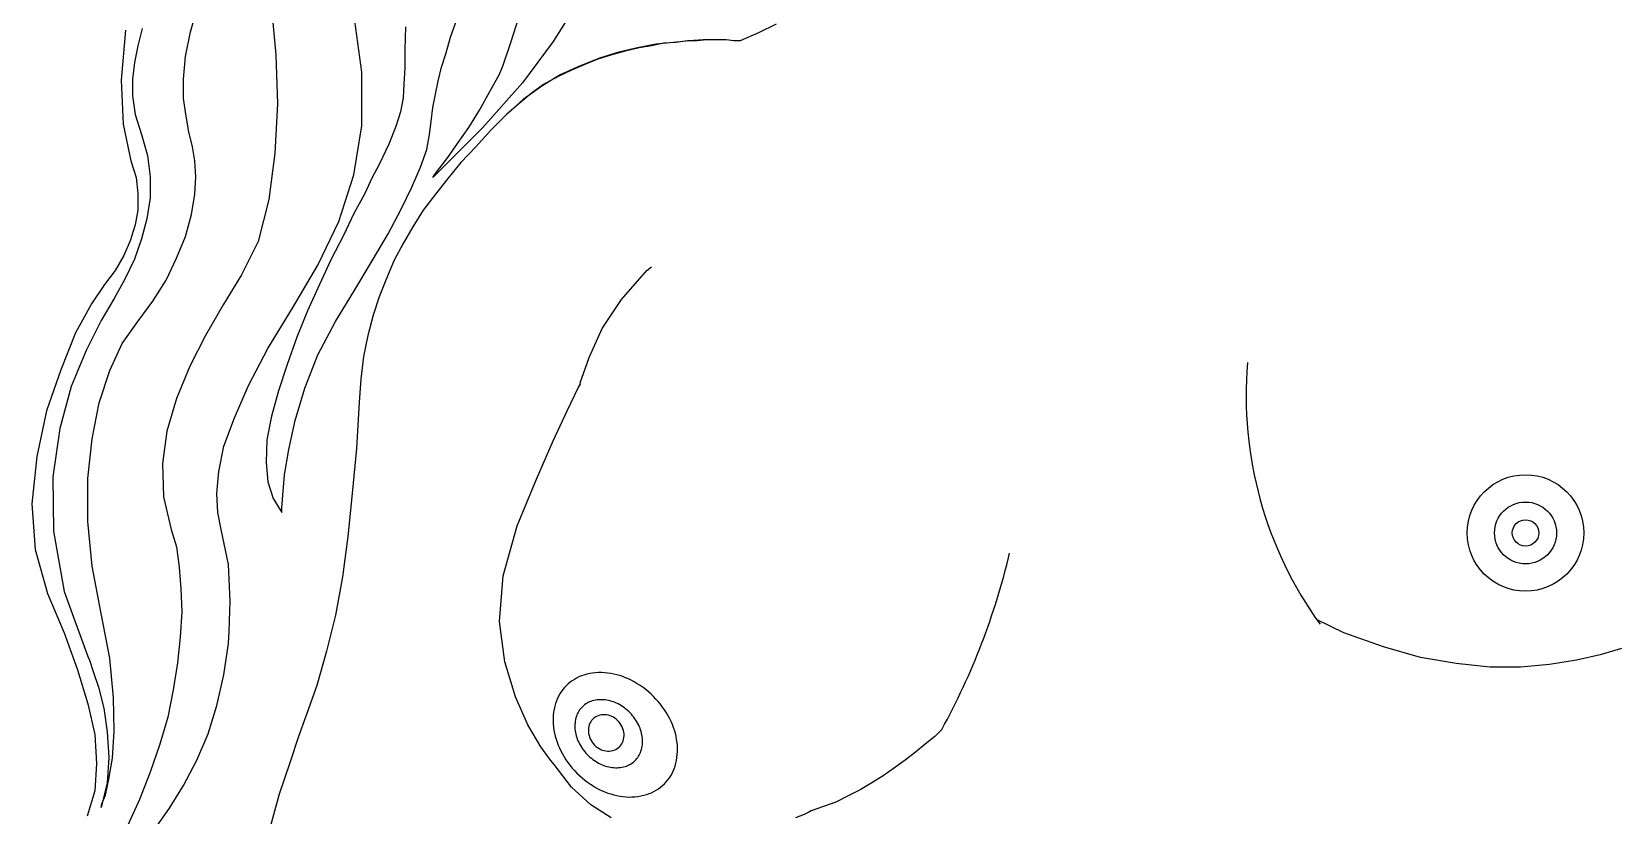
# Model space of a CAD drawing. Extents: x 136.15 to 137.16, y 57.96 to 59.7.
# Drawn here: x 136.4935 to 136.812, y 59.1778 to 59.3354 of the extents above; entities that cross this region are included whole.
import ezdxf

# ---------------------------------------------------------------- set-up
doc = ezdxf.new("R2010")
doc.units = 0
doc.layers.get('0').update_dxf_attribs({"linetype": 'CONTINUOUS'})

msp = doc.modelspace()

# ---------------------------------------------------------------- linework, layer by layer
at = {"linetype": 'CONTINUOUS'}
for points in [[(136.5156854378216, 59.33604743819666), (136.5148039191095, 59.332514422256), (136.5140959277029, 59.32916881580533), (136.5137419319996, 59.32581626826243), (136.5137419319996, 59.32246372071953), (136.5142694550084, 59.31875717747334), (136.5155049694238, 59.31470357961609), (136.5167404838392, 59.31046951336108), (136.517268006848, 59.30623544710608), (136.517268006848, 59.30200138085107), (136.5165669565337, 59.29777425568828), (136.5155049694238, 59.29371371673881), (136.5140959277029, 59.28966011888156), (136.5121524218809, 59.28559957993208), (136.5100423298456, 59.28171950938036), (136.5073908326171, 59.27731191581982), (136.5043922807775, 59.2713148121406), (136.5013937289379, 59.26408219404598), (136.4991031685049, 59.25562100262818), (136.4976941267839, 59.24591735570277), (136.4978676540894, 59.23498513545419), (136.499984687217, 59.22281045969799), (136.5047462764808, 59.2097612063219), (136.5051002721841, 59.20905321491533), (136.5058082635906, 59.20676265448229), (136.5068633096083, 59.20359057533715), (136.5079252967182, 59.19935650908214), (136.5086263470325, 59.19459491981831), (136.5089803427358, 59.18947933485119), (136.5086263470325, 59.18436374988408), (136.5073908326171, 59.1794216922225), (136.5075713010148, 59.18012968362907), (136.5082723513292, 59.18189272105329), (136.5089803427358, 59.18507174129066), (136.5096883341424, 59.18929886645344), (136.5100423298456, 59.19476844712384), (136.5098618614479, 59.20147354220964), (136.5091538700413, 59.20940721061861), (136.5073908326171, 59.21840286613745), (136.5056277951929, 59.2279260446651), (136.5047462764808, 59.23692170018394), (136.5047462764808, 59.24556335999949), (136.5056277951929, 59.25350396950068), (136.5070437780061, 59.2607365875953), (136.5091538700413, 59.26726121428334), (136.5116248988721, 59.27272385386153), (136.5148039191095, 59.27713838851429), (136.5178024709491, 59.28119198637154), (136.5204470270854, 59.28542605262655), (136.5225640602129, 59.28983364618709), (136.5243270976371, 59.29424123974763), (136.5255626120525, 59.29865577440039), (136.5262636623669, 59.30270937225765), (136.5264441307646, 59.30623544710608), (136.5262636623669, 59.30941446734344), (136.5257361393581, 59.3122325507853), (136.5250281479515, 59.31523110262491), (136.5245006249427, 59.31841012286228), (136.5239731019338, 59.32193619771071), (136.5239731019338, 59.32581626826243), (136.5243270976371, 59.3303973891285), (136.5253821436548, 59.33533944679009), (136.5269716537735, 59.34098255476602)], [(136.5416104172682, 59.34010103605392), (136.5424919359803, 59.33075138483179), (136.5428459316836, 59.32087421060085), (136.5423184086748, 59.3109970363699), (136.5410828942594, 59.30165432624), (136.5389658611319, 59.29318619372999), (136.535613313589, 59.28648109864419), (136.5319067703428, 59.28048399496497), (136.5283806954944, 59.27431336398021), (136.5252086163492, 59.26814273299545), (136.5225640602129, 59.26161810630741), (136.5206205543909, 59.25508653852715), (136.5197390356788, 59.2485619118391), (136.5199125629844, 59.24186375784552), (136.5215020731031, 59.23533219006526), (136.5225640602129, 59.23180611521683), (136.5230915832217, 59.22775251735957), (136.523445578925, 59.22334492379903), (136.5236191062306, 59.21875686184074), (136.5232651105273, 59.21364127687362), (136.5227375875185, 59.2085256919065), (136.5218560688064, 59.2030561112361), (136.5208010227887, 59.19759347165792), (136.51921151267, 59.19212389098752), (136.517268006848, 59.18648078301158), (136.5151509737206, 59.18101120234118), (136.512686885982, 59.17572209006853)], [(136.6028100273836, 59.34062855906274), (136.5982289065176, 59.33339594096812), (136.5920513344406, 59.32510827685586), (136.5841176660316, 59.31611262133702), (136.5740600234029, 59.30606191980054), (136.5744140191062, 59.30658944280936), (136.5754760062161, 59.30799848453029), (136.5770585752425, 59.3101155176578), (136.5790020810645, 59.31294054219187), (136.5812926414975, 59.31611262133702), (136.583409674625, 59.31963869618545), (136.5855267077525, 59.32334523943164), (136.5874702135745, 59.32687131428007)], [(136.5181495255601, 59.17501409866195), (136.5211480773998, 59.17924816491696), (136.5239731019338, 59.18383622687526), (136.5266176580702, 59.18895181184237), (136.5289082185032, 59.19424092411502), (136.5306712559274, 59.19988403209096), (136.5320872387406, 59.20605466307571), (136.5329687574527, 59.21240576245822), (136.5331422847582, 59.21487679128902), (136.533322753156, 59.22087389496824), (136.5329687574527, 59.22828004036839), (136.5315597157318, 59.23533219006526), (136.5308517243252, 59.23868473760815), (136.5306712559274, 59.24256480815988), (136.5310252516307, 59.24697934281264), (136.5320872387406, 59.25208798668753), (136.5342042718681, 59.25773803575569), (136.5370223553099, 59.26426266244373), (136.5409024258616, 59.27166880784389), (136.5458444835232, 59.27978294465061), (136.5509600684904, 59.28842460446616), (136.5551871936532, 59.29723979158724), (136.5581857454928, 59.30658944280936), (136.5597752556114, 59.31646661704031), (136.5597752556114, 59.32722530998335), (136.5581857454928, 59.33904599003627)], [(136.6430197746218, 59.33692895690877), (136.6394867586811, 59.33516591948455), (136.6357871565272, 59.33357640936587), (136.6354331608239, 59.33357640936587), (136.6345516421117, 59.33357640936587), (136.6329621319931, 59.3337499366714), (136.6308450988656, 59.3337499366714), (136.628381011127, 59.3337499366714), (136.6255559865929, 59.33357640936587), (136.6223839074478, 59.33322241366258), (136.6188508915071, 59.3328684179593), (136.6151512893532, 59.33216736764494), (136.6114516871992, 59.33128584893283), (136.6075716166475, 59.33005033451744), (136.6035180187902, 59.32846082439875), (136.5996379482385, 59.32669778697453), (136.5959314049923, 59.3244072265415), (136.5922318028383, 59.32175572931295), (136.5888792552954, 59.31875717747334), (136.5857002350581, 59.3155850983282), (136.5827016832185, 59.3122325507853), (136.5797031313789, 59.30906047164015), (136.5770585752425, 59.30588145140279), (136.574594487504, 59.30270937225765), (136.5721234586732, 59.2995372931125), (136.5700064255457, 59.2961847455696), (136.5680629197237, 59.2928321980267), (136.5662998822995, 59.2894796504838), (136.564717313273, 59.28578004832983), (136.5633013304599, 59.28207350508365), (136.5620658160445, 59.27837390292969), (136.5610107700268, 59.27431336398021), (136.5601292513147, 59.2700792977252), (136.5596017283059, 59.26549817685913), (136.5592477326026, 59.26091011490083), (136.5587202095938, 59.25156046367871), (136.5578386908817, 59.24256480815988), (136.5569571721696, 59.23392314834433), (136.5558951850597, 59.2258090115376), (136.5544861433388, 59.21804887043416), (136.5527231059146, 59.21081625233954), (136.5507796000926, 59.20393762994821), (136.5484890396596, 59.19759347165792), (136.5470799979386, 59.1937134011062), (136.5453169605144, 59.18841734774133), (136.5431999273869, 59.18207318945104), (136.5410828942594, 59.17448657565313)], [(136.5437274503957, 59.23868473760815), (136.5437274503957, 59.23956625632027), (136.5439009777013, 59.24221081245659), (136.5442549734045, 59.24627135140607), (136.5451364921167, 59.25138693637318), (136.5463720065321, 59.25720357165465), (136.5483085712618, 59.26372819834269), (136.5509600684904, 59.27043329342849), (136.5544861433388, 59.27713838851429), (136.5583662138905, 59.28348254680458), (136.5618922887389, 59.28930612317827), (136.5650643678841, 59.29477570384867), (136.5677158651126, 59.29971082041803), (136.5698328982401, 59.30411841397857), (136.5715959356644, 59.30817895292805), (136.5728245089875, 59.31170502777648), (136.5733589730886, 59.31470357961609), (136.5737129687919, 59.31734813575241), (136.5740600234029, 59.32017316028649), (136.574594487504, 59.32281771642282), (136.5751220105128, 59.32546227255914), (136.5758230608271, 59.32828729709322), (136.5767115206315, 59.33110538053508), (136.5775930393436, 59.33427745968022), (136.5788216126668, 59.33763000722312)], [(136.5874702135745, 59.32687131428007), (136.5881712638889, 59.32863435170429), (136.5897607740075, 59.33322241366258), (136.5918778071351, 59.33992750874838)], [(136.5123328902787, 59.33569344249337), (136.5114513715666, 59.32563579986468), (136.5118053672699, 59.31682061274359), (136.5133879362963, 59.30941446734344), (136.5144499234062, 59.30606191980054), (136.5148039191095, 59.30288289956318), (136.5148039191095, 59.2995372931125), (136.5142694550084, 59.29653874127289), (136.5132144089908, 59.29335972103552), (136.5119788945754, 59.29036116919591), (136.5102158571512, 59.28736261735629), (136.5080988240237, 59.28454453391444), (136.5054542678874, 59.28066446336272), (136.50227524765, 59.27484088698903), (136.4992836369026, 59.26743474158888), (136.4964586123685, 59.25914707747662), (136.4945151065465, 59.24997095356003), (136.4934600605289, 59.24044777503237), (136.4941680519355, 59.23127859220801), (136.4966321396741, 59.22246340508692), (136.499984687217, 59.21452279558573), (136.5026292433533, 59.20711665018558), (136.5047462764808, 59.20023802779424), (136.5061622592939, 59.19406739680949), (136.506509313905, 59.1882438204358), (136.5061622592939, 59.18277423976539), (136.5045727491753, 59.17765865479828)], [(136.5685973838247, 59.33639449280773), (136.568416915427, 59.33181337194165), (136.568416915427, 59.32810682869547), (136.5682433881215, 59.32493474955032), (136.5680629197237, 59.32210972501624), (136.5675353967149, 59.31929164157439), (136.5666538780028, 59.31629308973477), (136.5652448362818, 59.31276007379412), (136.5633013304599, 59.30870647593687), (136.5618922887389, 59.30606191980054), (136.5603027786203, 59.30270937225765), (136.5581857454928, 59.29882930170592), (136.5560756534575, 59.29442170814539), (136.5536046246267, 59.28966011888156), (136.5513071231014, 59.28454453391444), (136.5488430353629, 59.27925542164179), (136.5467260022353, 59.27395936827692), (136.5447824964134, 59.26849672869874), (136.5430194589892, 59.26320067533387), (136.5416104172682, 59.25808509036676), (136.5407288985561, 59.25332350110293), (136.5405484301584, 59.24874238023686), (136.5409024258616, 59.24486230968513), (136.5419644129715, 59.24150976214224), (136.5437274503957, 59.23868473760815)], [(136.6290820614414, 59.3337499366714), (136.6271454967116, 59.33357640936587), (136.6252019908896, 59.33357640936587), (136.6229114304566, 59.33322241366258), (136.6204404016258, 59.33304888635705), (136.617969372795, 59.332514422256), (136.6155052850564, 59.33216736764494), (136.6126802605224, 59.33145937623836), (136.6100426454783, 59.33075138483179), (136.6072176209442, 59.32986986611968), (136.6045730648079, 59.32881482010204), (136.601754981366, 59.32757930568665), (136.5991104252297, 59.32634379127125), (136.5962854006956, 59.32475428115256), (136.5938143718648, 59.32299124372835), (136.5913502841262, 59.32087421060085), (136.5888792552954, 59.31875717747334), (136.5857002350581, 59.3155850983282), (136.5827016832185, 59.3122325507853), (136.5797031313789, 59.30906047164015), (136.5770585752425, 59.30588145140279), (136.574594487504, 59.30270937225765), (136.5721234586732, 59.2995372931125), (136.5700064255457, 59.2961847455696), (136.5680629197237, 59.2928321980267), (136.5662998822995, 59.2894796504838), (136.564717313273, 59.28578004832983), (136.5633013304599, 59.28207350508365), (136.5620658160445, 59.27837390292969), (136.5610107700268, 59.27431336398021), (136.5601292513147, 59.2700792977252), (136.5596017283059, 59.26549817685913), (136.5592477326026, 59.26091011490083), (136.5587202095938, 59.25156046367871), (136.5578386908817, 59.24256480815988), (136.5569571721696, 59.23392314834433), (136.5558951850597, 59.2258090115376), (136.5544861433388, 59.21804887043416), (136.5527231059146, 59.21081625233954), (136.5507796000926, 59.20393762994821), (136.5484890396596, 59.19759347165792), (136.5470799979386, 59.1937134011062), (136.5453169605144, 59.18841734774133), (136.5431999273869, 59.18207318945104), (136.5410828942594, 59.17448657565313)], [(136.6036788010374, 59.26474121759689), (136.6036915460957, 59.26479018545255), (136.60545458352, 59.26990577041967), (136.6080991396563, 59.27572240570114), (136.611979210208, 59.28154598207483), (136.6170878540829, 59.28736261735629), (136.6180020759641, 59.28807864448324)], [(136.6098691181727, 59.17731160018722), (136.6058085792233, 59.17995615632354), (136.6019285086715, 59.18348223117197), (136.5984024338231, 59.18807029313027), (136.5976944424165, 59.18895181184237), (136.5957578776868, 59.1915963679787), (136.5931133215504, 59.19600396153924), (136.5906422927197, 59.20164706951518), (136.5885252595922, 59.20870616030426), (136.5874702135745, 59.21681335601877), (136.5881712638889, 59.22598947993536), (136.590996288423, 59.23604018147183), (136.5948763589747, 59.24538983269395), (136.5982289065176, 59.25314997379739), (136.6010469899594, 59.25914707747662), (136.6033375503925, 59.26390866674045), (136.6037999520337, 59.26466337227632)], [(136.8128613601853, 59.21135071644058), (136.8086342350225, 59.21011520202519), (136.8038726457587, 59.20905321491533), (136.7984030650883, 59.20817169620322), (136.7925794887146, 59.2076441731944), (136.7864088577299, 59.2076441731944), (136.7797037626441, 59.20835216460097), (136.7724780856417, 59.20958767901637), (136.7650649991493, 59.21170471214387), (136.7571313307403, 59.21452279558573), (136.7517166188011, 59.21711203765079)], [(136.6763152990736, 59.1950808448718), (136.6749418577476, 59.1937134011062), (136.6729983519257, 59.19212389098752), (136.6710617871959, 59.19053438086883), (136.6689447540684, 59.18895181184237), (136.6668277209409, 59.18736230172369), (136.6645371605079, 59.185772791605), (136.6622396589826, 59.18436374988408), (136.6599490985496, 59.18295470816315), (136.6574780697188, 59.18171919374775), (136.6550139819802, 59.18048367933236), (136.6525429531494, 59.17960216062025), (136.6500719243186, 59.17872064190814), (136.6497179286153, 59.17854017351038), (136.6486628825977, 59.17801265050156), (136.6468998451735, 59.17731160018722)]]:
    msp.add_lwpolyline(points, dxfattribs=at)
for points in [[(136.6205864670667, 59.18415626024669, 0.1226405973275455), (136.6227205140573, 59.18770756171869, 0.1054354539344862), (136.6231373477255, 59.19249006547018, 0.0877109236546429), (136.62167969005, 59.19723367160384, 0.0782928750045258), (136.6184122592015, 59.20172096103484, 0.0782928750045259), (136.6139234002681, 59.20498623533616, 0.0877109236546409), (136.6091790942686, 59.20644161351176, 0.1054354539344834), (136.6043967913604, 59.20602248186947, 0.1226405973275465), (136.6008465157209, 59.20388672870318, 0.1226405973275484), (136.5987124687303, 59.20033542723119, 0.1054354539344863), (136.5982956350621, 59.1955529234797, 0.0877109236546425), (136.5997532927377, 59.19080931734603, 0.0782928750045234), (136.6030207235861, 59.18632202791503, 0.078292875004522), (136.6075095825196, 59.18305675361372, 0.0877109236546411), (136.612253888519, 59.18160137543812, 0.1054354539344881), (136.6170361914273, 59.18202050708041, 0.1226405973275451)], [(136.6146591355256, 59.18880927492329, 0.1210771212741296), (136.6158719385161, 59.19074561807746, 0.1051583665252306), (136.6161571824487, 59.19335138674786, 0.0884316776852725), (136.6154177733831, 59.19595291214152, 0.0793991509601346), (136.6136903486161, 59.1984150853959, 0.079399150960134), (136.6112816136904, 59.20021627653451, 0.0884316776852622), (136.6087036718307, 59.20103412487516, 0.105158366525225), (136.6060904605035, 59.20082791860932, 0.1210771212741239), (136.6041182797222, 59.19967430737907, 0.1210771212741303), (136.6029054767318, 59.19773796422491, 0.1051583665252311), (136.6026202327991, 59.1951321955545, 0.0884316776852719), (136.6033596418647, 59.19253067016084, 0.0793991509601395), (136.6050870666317, 59.19006849690646, 0.0793991509601365), (136.6074958015575, 59.18826730576785, 0.0884316776852791), (136.6100737434172, 59.18744945742721, 0.1051583665252341), (136.6126869547444, 59.18765566369304, 0.121077121274132)], [(136.6113651186157, 59.19144322112796, 0.1109012589940755), (136.6121580110936, 59.19247563336139, 0.1027951530121238), (136.6124764766756, 59.19384098337457, 0.0930847325551204), (136.6122471425742, 59.19524993793413, 0.0872166723074784), (136.6114896234333, 59.19656996607776, 0.0872166723074757), (136.6103273723212, 59.19755255546367, 0.0930847325551182), (136.6089826441341, 59.19803156818147, 0.1027951530120977), (136.6075822805309, 59.19796387206458, 0.1109012589940671), (136.6064240932509, 59.19736960299615, 0.1109012589940761), (136.605631200773, 59.19633719076272, 0.1027951530121242), (136.605312735191, 59.19497184074954, 0.0930847325551174), (136.6055420692924, 59.19356288618998, 0.0872166723074814), (136.6062995884333, 59.19224285804636, 0.0872166723074726), (136.6074618395454, 59.19126026866044, 0.0930847325551168), (136.6088065677325, 59.19078125594264, 0.1027951530121311), (136.6102069313357, 59.19084895205953, 0.1109012589940812)]]:
    msp.add_lwpolyline(points, format="xyb", close=True)
for radius in [0.0117093708525137, 0.0062218129233553, 0.0026557005531529]:
    msp.add_circle((136.7936099808641, 59.23460679720833), radius)
for centre, radius, start, end in [((136.8156662039399, 59.26209905565706), 0.0781881143686541, 175.0481332454554, 215.8884653476464), ((136.5526752607596, 59.26294443155543), 0.1410401555297632, 331.2384822097922, 346.709669553665)]:
    msp.add_arc(centre, radius, start, end)

doc.saveas('drawing.dxf')
